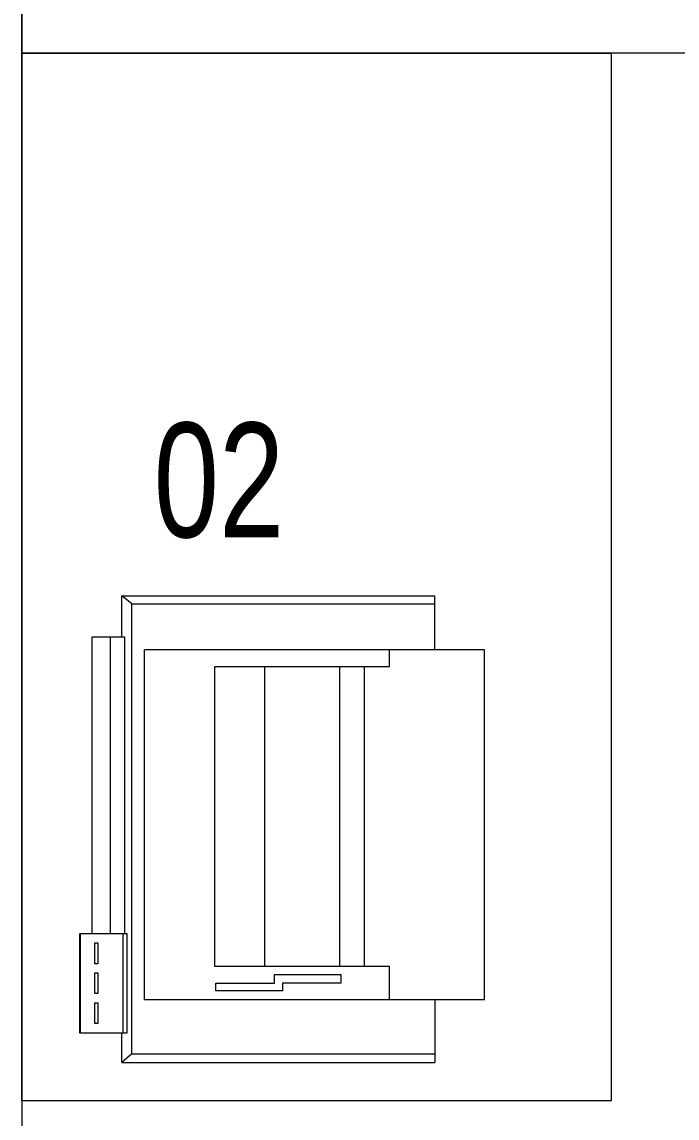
# Model space of a CAD drawing. Header units: metres. Extents: x -18745 to 220762, y -1579758 to -1356048.
# Drawn here: x 190598 to 191099, y -1469417 to -1468580 of the extents above; entities that cross this region are included whole.
import ezdxf

# ---------------------------------------------------------------- set-up
doc = ezdxf.new("R2010")
doc.units = ezdxf.units.M
doc.layers.get('0').update_dxf_attribs({"lineweight": 0})
for name, color, linetype, lineweight in [('A-100 - Copy$0$Medical Equipment and Furniture', 8, 'Continuous', 0), ('A-100 - Copy$0$NEW', 8, 'Continuous', 5), ('A-100 - Copy$0$Walls', 8, 'Continuous', 0)]:
    doc.layers.add(name, color=color, linetype=linetype, lineweight=lineweight)
doc.styles.add('A-100 - Copy$0$X3G_ENTITY_257CFD', font='swisscl.ttf', dxfattribs={"height": 200})

# ---------------------------------------------------------------- blocks, each defined once
blk = doc.blocks.new('A-100 - Copy$0$GF21042-P')
for p, q in [((0.7, 0), (0.7, 0.6)), ((-0.7, 0), (0.7, 0))]:
    blk.add_line(p, q)
blk = doc.blocks.new('*X69')
for p, q in [((5, 3), (5, 3)), ((5, 3), (5, 3)), ((5, 3), (5, 3)), ((5, 3), (5, 3)), ((5, 3), (5, 3)), ((5, 3), (5, 3)), ((5, 3), (5, 3)), ((5, 3), (5, 3)), ((5, 3), (5, 3)), ((5, 3), (5, 3)), ((5, 3), (5, 3)), ((5, 3), (5, 3)), ((5, 3), (5, 3)), ((5, 3), (5, 3)), ((5, 3), (5, 3)), ((5, 3), (5, 3)), ((5, 3), (5, 3)), ((5, 3), (5, 3)), ((5, 3), (5, 3)), ((5, 3), (5, 3)), ((5, 3), (5, 3)), ((5, 3), (5, 3)), ((5, 3), (5, 3)), ((5, 3), (5, 3)), ((5, 3), (5, 3)), ((5, 3), (5, 3)), ((5, 3), (5, 3)), ((5, 3), (5, 3)), ((5, 3), (5, 3)), ((5, 3), (5, 3)), ((5, 3), (5, 3)), ((5, 3), (5, 3)), ((5, 3), (5, 3)), ((5, 3), (5, 3)), ((5, 3), (5, 3)), ((5, 3), (5, 3)), ((5, 3), (5, 3)), ((5, 3), (5, 3)), ((5, 3), (5, 3)), ((5, 3), (5, 3)), ((5, 3), (5, 3)), ((5, 3), (5, 3)), ((5, 3), (5, 3)), ((5, 3), (5, 3)), ((5, 3), (5, 3)), ((5, 3), (5, 3)), ((5, 3), (5, 3)), ((5, 3), (5, 3)), ((5, 3), (5, 3)), ((5, 3), (5, 3)), ((5, 3), (5, 3)), ((5, 3), (5, 3)), ((5, 3), (5, 3)), ((5, 3), (5, 3)), ((5, 3), (5, 3)), ((5, 3), (5, 3)), ((5, 3), (5, 3)), ((5, 3), (5, 3)), ((5, 3), (5, 3)), ((5, 3), (5, 3)), ((5, 3), (5, 3)), ((5, 3), (5, 3)), ((5, 3), (5, 3)), ((5, 3), (5, 3)), ((5, 3), (5, 3)), ((5, 3), (5, 3)), ((6, 3), (5, 3)), ((5, 3), (5, 3)), ((6, 3), (5, 3)), ((5, 3), (5, 3)), ((6, 3), (5, 3)), ((5, 3), (5, 3)), ((6, 3), (5, 3)), ((5, 3), (5, 3)), ((5, 3), (5, 3)), ((5, 3), (5, 3)), ((5, 3), (5, 3)), ((5, 3), (5, 3)), ((5, 3), (5, 3)), ((5, 3), (5, 3)), ((5, 3), (5, 3)), ((5, 3), (5, 3)), ((5, 3), (5, 3)), ((5, 3), (5, 3)), ((5, 3), (5, 3)), ((5, 3), (5, 3)), ((5, 3), (5, 3)), ((5, 3), (5, 3)), ((5, 3), (5, 3)), ((5, 3), (5, 3)), ((5, 3), (5, 3)), ((5, 3), (5, 3)), ((5, 3), (5, 3)), ((5, 3), (5, 3)), ((5, 3), (5, 3)), ((5, 3), (5, 3)), ((6, 3), (6, 3)), ((6, 3), (6, 3)), ((6, 3), (6, 3)), ((6, 3), (6, 3)), ((6, 3), (6, 3)), ((6, 3), (6, 3)), ((6, 3), (6, 3)), ((6, 3), (6, 3)), ((6, 3), (6, 3)), ((6, 3), (6, 3)), ((6, 3), (6, 3)), ((6, 3), (6, 3)), ((6, 3), (6, 3)), ((6, 3), (6, 3)), ((6, 3), (6, 3)), ((6, 3), (6, 3)), ((6, 3), (6, 3)), ((6, 3), (6, 3)), ((6, 3), (6, 3)), ((6, 3), (6, 3)), ((6, 3), (6, 3)), ((6, 3), (6, 3)), ((6, 3), (6, 3)), ((6, 3), (6, 3)), ((6, 3), (6, 3)), ((6, 3), (6, 3)), ((6, 3), (6, 3)), ((6, 3), (6, 3)), ((6, 3), (6, 3)), ((6, 3), (6, 3)), ((6, 3), (6, 3)), ((6, 3), (6, 3)), ((6, 3), (6, 3)), ((6, 3), (6, 3)), ((6, 3), (6, 3)), ((6, 3), (6, 3)), ((6, 3), (6, 3)), ((6, 3), (6, 3)), ((6, 3), (6, 3)), ((6, 3), (6, 3)), ((6, 3), (6, 3)), ((6, 3), (6, 3)), ((6, 3), (6, 3)), ((6, 3), (6, 3)), ((6, 3), (6, 3)), ((6, 3), (6, 3)), ((6, 3), (6, 3)), ((6, 3), (6, 3)), ((6, 3), (6, 3)), ((6, 3), (6, 3)), ((6, 3), (6, 3)), ((6, 3), (6, 3)), ((6, 3), (6, 3)), ((6, 3), (6, 3)), ((6, 3), (6, 3)), ((6, 3), (6, 3)), ((6, 3), (6, 3)), ((6, 3), (6, 3)), ((6, 3), (6, 3)), ((6, 3), (6, 3)), ((6, 3), (6, 3)), ((6, 3), (6, 3)), ((6, 3), (6, 3)), ((6, 3), (6, 3)), ((6, 3), (6, 3)), ((6, 3), (6, 3)), ((6, 3), (6, 3)), ((6, 3), (6, 3)), ((6, 3), (6, 3)), ((6, 3), (6, 3)), ((6, 3), (6, 3)), ((6, 3), (6, 3)), ((6, 3), (6, 3)), ((6, 3), (6, 3)), ((6, 3), (6, 3)), ((6, 3), (6, 3)), ((6, 3), (6, 3)), ((6, 3), (6, 3)), ((6, 3), (6, 3)), ((6, 3), (6, 3)), ((6, 3), (6, 3)), ((6, 3), (6, 3)), ((6, 3), (6, 3)), ((6, 3), (6, 3)), ((6, 3), (6, 3)), ((6, 3), (6, 3)), ((6, 3), (6, 3)), ((6, 3), (6, 3)), ((6, 3), (6, 3)), ((6, 3), (6, 3)), ((6, 3), (6, 3)), ((6, 3), (6, 3)), ((6, 3), (6, 3)), ((6, 3), (6, 3)), ((6, 3), (6, 3)), ((6, 3), (6, 3)), ((6, 3), (6, 3)), ((6, 3), (6, 3)), ((6, 3), (6, 3)), ((6, 3), (6, 3)), ((6, 3), (6, 3)), ((6, 3), (6, 3)), ((6, 3), (6, 3)), ((6, 3), (6, 3)), ((6, 3), (6, 3)), ((6, 3), (6, 3)), ((6, 3), (6, 3)), ((6, 3), (6, 3)), ((6, 3), (6, 3)), ((6, 3), (6, 3)), ((6, 3), (6, 3)), ((6, 3), (6, 3)), ((6, 3), (6, 3)), ((6, 3), (6, 3)), ((6, 3), (6, 3)), ((6, 3), (6, 3)), ((6, 3), (6, 3)), ((6, 3), (6, 3)), ((6, 3), (6, 3)), ((6, 3), (6, 3)), ((6, 3), (6, 3)), ((6, 3), (6, 3)), ((6, 3), (6, 3)), ((6, 3), (6, 3)), ((6, 3), (6, 3)), ((6, 3), (6, 3)), ((6, 3), (6, 3)), ((6, 3), (6, 3)), ((6, 3), (6, 3)), ((6, 3), (6, 3)), ((6, 3), (6, 3)), ((6, 3), (6, 3)), ((6, 3), (6, 3)), ((6, 3), (6, 3)), ((6, 3), (6, 3)), ((6, 3), (6, 3)), ((6, 3), (6, 3)), ((6, 3), (6, 3)), ((6, 3), (6, 3)), ((6, 3), (6, 3)), ((6, 3), (6, 3)), ((6, 3), (6, 3)), ((6, 3), (6, 3)), ((6, 3), (6, 3)), ((6, 3), (6, 3)), ((6, 3), (6, 3)), ((6, 3), (6, 3)), ((6, 3), (6, 3)), ((6, 3), (6, 3)), ((6, 3), (6, 3)), ((6, 3), (6, 3)), ((6, 3), (6, 3)), ((6, 3), (6, 3)), ((6, 3), (6, 3)), ((6, 3), (6, 3)), ((6, 3), (6, 3)), ((6, 3), (6, 3)), ((6, 3), (6, 3)), ((6, 3), (6, 3)), ((6, 3), (6, 3)), ((6, 3), (6, 3)), ((6, 3), (6, 3)), ((6, 3), (6, 3)), ((6, 3), (6, 3)), ((6, 3), (6, 3)), ((6, 3), (6, 3)), ((6, 3), (6, 3)), ((6, 3), (6, 3)), ((6, 3), (6, 3)), ((6, 3), (6, 3)), ((6, 3), (6, 3)), ((6, 3), (6, 3)), ((6, 3), (6, 3)), ((6, 3), (6, 3)), ((6, 3), (6, 3)), ((6, 3), (6, 3)), ((6, 3), (6, 3)), ((6, 3), (6, 3)), ((6, 3), (6, 3)), ((6, 3), (6, 3)), ((6, 3), (6, 3)), ((6, 3), (6, 3)), ((6, 3), (6, 3)), ((6, 3), (6, 3)), ((6, 3), (6, 3)), ((6, 3), (6, 3)), ((6, 3), (6, 3)), ((6, 3), (6, 3)), ((6, 3), (6, 3)), ((6, 3), (6, 3)), ((6, 3), (6, 3)), ((6, 3), (6, 3)), ((6, 3), (6, 3)), ((6, 3), (6, 3)), ((6, 3), (6, 3)), ((6, 3), (6, 3)), ((6, 3), (6, 3)), ((6, 3), (6, 3)), ((6, 3), (6, 3)), ((6, 3), (6, 3)), ((6, 3), (6, 3)), ((6, 3), (6, 3)), ((6, 3), (6, 3)), ((6, 3), (6, 3)), ((6, 3), (5, 3)), ((6, 3), (5, 3)), ((6, 3), (5, 3)), ((6, 3), (5, 3)), ((6, 3), (5, 3)), ((6, 3), (6, 3)), ((6, 3), (6, 3)), ((6, 3), (6, 3)), ((6, 3), (6, 3)), ((6, 3), (6, 3)), ((6, 3), (6, 3)), ((6, 3), (6, 3)), ((6, 3), (6, 3)), ((6, 3), (6, 3)), ((6, 3), (6, 3)), ((6, 3), (6, 3)), ((6, 3), (6, 3)), ((6, 3), (6, 3)), ((6, 3), (6, 3)), ((6, 3), (6, 3)), ((6, 3), (6, 3)), ((6, 3), (6, 3)), ((6, 3), (6, 3)), ((6, 3), (6, 3)), ((6, 3), (6, 3)), ((6, 3), (6, 3)), ((6, 3), (6, 3)), ((6, 3), (6, 3)), ((6, 3), (6, 3)), ((6, 3), (6, 3)), ((6, 3), (6, 3)), ((6, 3), (6, 3)), ((6, 3), (6, 3)), ((6, 3), (6, 3)), ((6, 3), (6, 3)), ((6, 3), (6, 3)), ((6, 3), (6, 3)), ((6, 3), (6, 3)), ((6, 3), (6, 3)), ((6, 3), (6, 3)), ((6, 3), (6, 3)), ((6, 3), (6, 3)), ((6, 3), (6, 3)), ((6, 3), (6, 3)), ((6, 3), (6, 3)), ((6, 3), (6, 3)), ((6, 3), (6, 3)), ((6, 3), (6, 3)), ((6, 3), (6, 3)), ((6, 3), (6, 3)), ((6, 3), (6, 3)), ((6, 3), (6, 3)), ((6, 3), (6, 3)), ((6, 3), (6, 3)), ((6, 3), (6, 3)), ((6, 3), (6, 3)), ((6, 3), (6, 3)), ((6, 3), (6, 3)), ((6, 3), (6, 3)), ((6, 3), (6, 3)), ((6, 3), (6, 3)), ((6, 3), (6, 3)), ((6, 3), (6, 3)), ((6, 3), (6, 3)), ((6, 3), (6, 3)), ((6, 3), (6, 3)), ((6, 3), (6, 3)), ((6, 3), (6, 3)), ((6, 3), (6, 3)), ((6, 3), (6, 3)), ((6, 3), (6, 3)), ((6, 3), (6, 3)), ((6, 3), (6, 3)), ((6, 3), (6, 3)), ((6, 3), (6, 3)), ((6, 3), (6, 3)), ((6, 3), (6, 3)), ((6, 3), (6, 3)), ((6, 3), (6, 3)), ((6, 3), (6, 3)), ((6, 3), (6, 3)), ((6, 3), (6, 3)), ((6, 3), (6, 3)), ((6, 3), (6, 3)), ((6, 3), (6, 3)), ((6, 3), (6, 3)), ((6, 3), (6, 3)), ((6, 3), (6, 3)), ((6, 3), (6, 3)), ((6, 3), (6, 3)), ((6, 3), (6, 3)), ((6, 3), (6, 3)), ((6, 3), (6, 3)), ((6, 3), (6, 3)), ((6, 3), (6, 3)), ((6, 3), (6, 3)), ((6, 3), (6, 3)), ((6, 3), (6, 3)), ((6, 3), (6, 3)), ((6, 3), (6, 3)), ((6, 3), (6, 3)), ((6, 3), (6, 3)), ((6, 3), (6, 3)), ((6, 3), (6, 3)), ((6, 3), (6, 3)), ((6, 3), (6, 3)), ((6, 3), (6, 3)), ((6, 3), (6, 3)), ((6, 3), (6, 3)), ((6, 3), (6, 3)), ((6, 3), (6, 3)), ((6, 3), (6, 3)), ((6, 3), (6, 3)), ((6, 3), (6, 3)), ((6, 3), (6, 3)), ((6, 3), (6, 3)), ((6, 3), (6, 3)), ((6, 3), (6, 3)), ((6, 3), (6, 3)), ((6, 3), (6, 3)), ((6, 3), (6, 3)), ((6, 3), (6, 3)), ((6, 3), (6, 3)), ((6, 3), (6, 3)), ((6, 3), (6, 3)), ((6, 3), (6, 3)), ((6, 3), (6, 3)), ((6, 3), (6, 3)), ((6, 3), (6, 3)), ((6, 3), (6, 3)), ((6, 3), (6, 3)), ((6, 3), (6, 3)), ((6, 3), (6, 3)), ((6, 3), (6, 3)), ((6, 3), (6, 3)), ((6, 3), (6, 3)), ((6, 3), (6, 3)), ((6, 3), (6, 3)), ((6, 3), (6, 3)), ((6, 3), (6, 3)), ((6, 3), (6, 3)), ((6, 3), (6, 3)), ((6, 3), (6, 3)), ((6, 3), (6, 3)), ((6, 3), (6, 3)), ((6, 3), (6, 3)), ((6, 3), (6, 3)), ((6, 3), (6, 3)), ((6, 3), (6, 3)), ((6, 3), (6, 3)), ((6, 3), (6, 3)), ((6, 3), (6, 3)), ((6, 3), (6, 3)), ((6, 3), (6, 3)), ((6, 3), (6, 3)), ((6, 3), (6, 3)), ((6, 3), (6, 3)), ((6, 3), (6, 3)), ((6, 3), (6, 3)), ((6, 3), (6, 3)), ((6, 3), (6, 3)), ((6, 3), (6, 3)), ((6, 3), (6, 3)), ((6, 3), (6, 3)), ((6, 3), (6, 3)), ((6, 3), (6, 3)), ((6, 3), (6, 3)), ((6, 3), (6, 3)), ((6, 3), (6, 3)), ((6, 3), (6, 3)), ((6, 3), (6, 3)), ((6, 3), (6, 3)), ((6, 3), (6, 3)), ((6, 3), (6, 3)), ((6, 3), (6, 3)), ((6, 3), (6, 3)), ((6, 3), (6, 3)), ((6, 3), (6, 3)), ((6, 3), (6, 3)), ((6, 3), (6, 3)), ((6, 3), (6, 3)), ((6, 3), (6, 3)), ((6, 3), (6, 3)), ((6, 3), (6, 3)), ((6, 3), (6, 3)), ((6, 3), (6, 3)), ((6, 3), (6, 3)), ((6, 3), (6, 3)), ((6, 3), (6, 3)), ((6, 3), (6, 3)), ((6, 3), (6, 3)), ((6, 3), (6, 3)), ((6, 3), (6, 3)), ((6, 3), (6, 3)), ((6, 3), (6, 3)), ((6, 3), (6, 3)), ((6, 3), (6, 3)), ((6, 3), (6, 3)), ((6, 3), (6, 3)), ((6, 3), (6, 3)), ((6, 3), (6, 3)), ((6, 3), (6, 3)), ((6, 3), (6, 3)), ((6, 3), (6, 3)), ((6, 3), (6, 3)), ((6, 3), (6, 3)), ((6, 3), (6, 3)), ((6, 3), (6, 3)), ((6, 3), (6, 3)), ((6, 3), (6, 3)), ((6, 3), (6, 3)), ((6, 3), (6, 3)), ((6, 3), (6, 3)), ((6, 3), (6, 3)), ((6, 3), (6, 3)), ((6, 3), (6, 3)), ((6, 3), (6, 3)), ((6, 3), (6, 3)), ((6, 3), (6, 3)), ((6, 3), (6, 3)), ((6, 3), (6, 3)), ((6, 3), (6, 3)), ((6, 3), (6, 3)), ((6, 3), (6, 3)), ((6, 3), (6, 3)), ((6, 3), (6, 3)), ((6, 3), (6, 3)), ((6, 3), (6, 3)), ((6, 3), (6, 3)), ((6, 3), (6, 3)), ((6, 3), (6, 3)), ((6, 3), (6, 3)), ((6, 3), (6, 3)), ((6, 3), (6, 3)), ((6, 3), (6, 3)), ((6, 3), (6, 3)), ((6, 3), (6, 3)), ((6, 3), (6, 3)), ((6, 3), (6, 3)), ((6, 3), (6, 3)), ((6, 3), (6, 3)), ((6, 3), (6, 3)), ((6, 3), (6, 3)), ((6, 3), (6, 3)), ((6, 3), (6, 3)), ((6, 3), (6, 3)), ((6, 3), (6, 3)), ((6, 3), (6, 3)), ((6, 3), (6, 3)), ((6, 3), (6, 3)), ((6, 3), (6, 3)), ((6, 3), (6, 3)), ((6, 3), (6, 3)), ((6, 3), (6, 3)), ((6, 3), (6, 3)), ((6, 3), (6, 3)), ((6, 3), (6, 3)), ((6, 3), (6, 3)), ((6, 3), (6, 3)), ((6, 3), (6, 3)), ((6, 3), (6, 3)), ((6, 3), (6, 3)), ((6, 3), (6, 3)), ((6, 3), (6, 3)), ((6, 3), (6, 3)), ((6, 3), (6, 3)), ((6, 3), (6, 3)), ((6, 3), (6, 3)), ((6, 3), (6, 3)), ((6, 3), (6, 3)), ((6, 3), (6, 3)), ((6, 3), (6, 3)), ((6, 3), (6, 3)), ((6, 3), (6, 3)), ((6, 3), (6, 3)), ((6, 3), (6, 3)), ((6, 3), (6, 3)), ((6, 3), (6, 3)), ((6, 3), (6, 3)), ((6, 3), (6, 3)), ((6, 3), (6, 3)), ((6, 3), (6, 3)), ((6, 3), (6, 3)), ((6, 3), (6, 3)), ((6, 3), (6, 3)), ((6, 3), (6, 3)), ((6, 3), (6, 3)), ((6, 3), (6, 3)), ((6, 3), (6, 3)), ((6, 3), (6, 3)), ((6, 3), (6, 3)), ((6, 3), (6, 3)), ((6, 3), (6, 3)), ((6, 3), (6, 3)), ((6, 3), (6, 3)), ((6, 3), (6, 3)), ((6, 3), (6, 3)), ((6, 3), (6, 3)), ((6, 3), (6, 3)), ((6, 3), (6, 3)), ((6, 3), (6, 3)), ((6, 3), (6, 3)), ((6, 3), (6, 3)), ((6, 3), (6, 3)), ((6, 3), (6, 3)), ((6, 3), (6, 3)), ((6, 3), (6, 3)), ((6, 3), (6, 3)), ((6, 3), (6, 3)), ((6, 3), (6, 3)), ((6, 3), (6, 3)), ((6, 3), (6, 3)), ((6, 3), (6, 3)), ((6, 3), (6, 3)), ((6, 3), (6, 3)), ((6, 3), (6, 3)), ((6, 3), (6, 3)), ((6, 3), (6, 3)), ((6, 3), (6, 3)), ((6, 3), (6, 3)), ((6, 3), (6, 3)), ((6, 3), (6, 3))]:
    blk.add_line(p, q)
blk = doc.blocks.new('*X70')
for p, q in [((13, 1), (13, 1)), ((13, 1), (13, 1)), ((13, 1), (13, 1)), ((13, 1), (13, 1)), ((13, 1), (13, 1)), ((13, 1), (13, 1)), ((13, 1), (13, 1)), ((13, 1), (13, 1)), ((13, 1), (13, 1)), ((13, 1), (13, 1)), ((13, 1), (13, 1)), ((13, 1), (13, 1)), ((13, 1), (13, 1)), ((13, 1), (13, 1)), ((13, 1), (13, 1)), ((13, 1), (14, 1)), ((13, 1), (14, 1)), ((13, 1), (14, 1)), ((13, 1), (13, 1)), ((13, 1), (13, 1)), ((13, 1), (13, 1)), ((13, 1), (13, 1)), ((13, 1), (13, 1)), ((13, 1), (13, 1)), ((13, 1), (13, 1)), ((13, 1), (13, 1)), ((13, 1), (13, 1)), ((13, 1), (13, 1)), ((13, 1), (13, 1)), ((13, 1), (13, 1)), ((13, 1), (13, 1)), ((13, 1), (13, 1)), ((13, 1), (13, 1)), ((13, 1), (13, 1)), ((13, 1), (13, 1)), ((13, 1), (13, 1)), ((13, 1), (13, 1)), ((13, 1), (13, 1)), ((13, 1), (13, 1)), ((13, 1), (13, 1)), ((13, 1), (13, 1)), ((13, 1), (13, 1)), ((13, 1), (13, 1)), ((13, 1), (13, 1)), ((13, 1), (13, 1)), ((13, 1), (13, 1)), ((13, 1), (13, 1)), ((13, 1), (13, 1)), ((13, 1), (13, 1)), ((13, 1), (13, 1)), ((13, 1), (13, 1)), ((13, 1), (13, 1)), ((13, 1), (13, 1)), ((13, 1), (13, 1)), ((13, 1), (13, 1)), ((13, 1), (13, 1)), ((13, 1), (13, 1)), ((13, 1), (13, 1)), ((13, 1), (13, 1)), ((13, 1), (13, 1)), ((13, 1), (13, 1)), ((13, 1), (13, 1)), ((13, 1), (13, 1)), ((13, 1), (13, 1)), ((13, 1), (13, 1)), ((13, 1), (13, 1)), ((13, 1), (13, 1)), ((13, 1), (13, 1)), ((13, 1), (13, 1)), ((13, 1), (13, 1)), ((13, 1), (13, 1)), ((13, 1), (13, 1)), ((13, 1), (13, 1)), ((13, 1), (13, 1)), ((13, 1), (13, 1)), ((13, 1), (13, 1)), ((13, 1), (13, 1)), ((13, 1), (13, 1)), ((13, 1), (13, 1)), ((13, 1), (13, 1)), ((13, 1), (13, 1)), ((13, 1), (13, 1)), ((13, 1), (13, 1)), ((13, 1), (13, 1)), ((13, 1), (13, 1)), ((13, 1), (13, 1)), ((13, 1), (13, 1)), ((13, 1), (13, 1)), ((13, 1), (13, 1)), ((13, 1), (13, 1)), ((13, 1), (13, 1)), ((13, 1), (13, 1)), ((13, 1), (13, 1)), ((13, 1), (13, 1)), ((13, 1), (13, 1)), ((13, 1), (13, 1)), ((13, 1), (13, 1)), ((13, 1), (13, 1)), ((13, 1), (13, 1)), ((13, 1), (13, 1)), ((13, 1), (13, 1)), ((13, 1), (13, 1)), ((13, 1), (13, 1)), ((13, 1), (13, 1)), ((13, 1), (13, 1)), ((13, 1), (13, 1)), ((13, 1), (13, 1)), ((13, 1), (13, 1)), ((13, 1), (13, 1)), ((13, 1), (13, 1)), ((13, 1), (13, 1)), ((13, 1), (13, 1)), ((13, 1), (13, 1)), ((13, 1), (13, 1)), ((13, 1), (13, 1)), ((13, 1), (13, 1)), ((13, 1), (13, 1)), ((13, 1), (13, 1)), ((13, 1), (13, 1)), ((13, 1), (13, 1)), ((13, 1), (13, 1)), ((13, 1), (13, 1)), ((13, 1), (13, 1)), ((13, 1), (14, 1)), ((13, 0), (13, 0)), ((13, 0), (13, 0)), ((13, 0), (13, 0)), ((13, 0), (13, 0)), ((13, 0), (13, 0)), ((13, 0), (13, 0)), ((13, 0), (13, 0)), ((13, 0), (13, 0)), ((13, 0), (13, 0)), ((13, 0), (13, 0)), ((13, 0), (13, 0)), ((13, 0), (13, 0)), ((13, 0), (13, 0)), ((13, 0), (13, 0)), ((13, 0), (13, 0)), ((13, 0), (13, 0)), ((13, 0), (13, 0)), ((13, 0), (13, 0)), ((13, 0), (13, 0)), ((13, 0), (13, 0)), ((13, 0), (13, 0)), ((13, 0), (13, 0)), ((13, 0), (13, 0)), ((13, 0), (13, 0)), ((13, 0), (13, 0)), ((13, 0), (13, 0)), ((13, 0), (13, 0)), ((13, 0), (13, 0)), ((13, 0), (13, 0)), ((13, 0), (13, 0)), ((13, 0), (13, 0)), ((13, 0), (13, 0)), ((13, 0), (13, 0)), ((13, 0), (13, 0)), ((13, 0), (13, 0)), ((13, 0), (13, 0)), ((13, 0), (13, 0)), ((13, 0), (13, 0)), ((13, 0), (13, 0)), ((13, 0), (13, 0)), ((13, 0), (13, 0)), ((13, 0), (13, 0)), ((13, 0), (13, 0)), ((13, 0), (13, 0)), ((13, 0), (13, 0)), ((13, 0), (13, 0)), ((13, 0), (13, 0)), ((13, 0), (13, 0)), ((13, 0), (14, 0)), ((13, 0), (14, 0)), ((13, 0), (13, 0)), ((13, 0), (14, 0)), ((14, 1), (14, 1)), ((14, 1), (14, 1)), ((14, 1), (14, 1)), ((14, 1), (14, 1)), ((14, 1), (14, 1)), ((14, 1), (14, 1)), ((14, 1), (14, 1)), ((14, 1), (14, 1)), ((14, 1), (14, 1)), ((14, 1), (14, 1)), ((14, 1), (14, 1)), ((14, 1), (14, 1)), ((14, 1), (14, 1)), ((14, 1), (14, 1)), ((14, 1), (14, 1)), ((14, 1), (14, 1)), ((14, 1), (14, 1)), ((14, 1), (14, 1)), ((14, 1), (14, 1)), ((14, 1), (14, 1)), ((14, 1), (14, 1)), ((14, 1), (14, 1)), ((14, 1), (14, 1)), ((14, 1), (14, 1)), ((14, 1), (14, 1)), ((14, 1), (14, 1)), ((14, 1), (14, 1)), ((14, 1), (14, 1)), ((14, 1), (14, 1)), ((14, 1), (14, 1)), ((14, 1), (14, 1)), ((14, 1), (14, 1)), ((14, 1), (14, 1)), ((14, 1), (14, 1)), ((14, 1), (14, 1)), ((14, 1), (14, 1)), ((14, 1), (14, 1)), ((14, 1), (14, 1)), ((14, 1), (14, 1)), ((14, 1), (14, 1)), ((14, 1), (14, 1)), ((14, 1), (14, 1)), ((14, 1), (14, 1)), ((14, 1), (14, 1)), ((14, 1), (14, 1)), ((14, 1), (14, 1)), ((14, 1), (14, 1)), ((14, 1), (14, 1)), ((14, 1), (14, 1)), ((14, 1), (14, 1)), ((14, 1), (14, 1)), ((14, 1), (14, 1)), ((14, 1), (14, 1)), ((14, 1), (14, 1)), ((14, 1), (14, 1)), ((14, 1), (14, 1)), ((14, 1), (14, 1)), ((14, 1), (14, 1)), ((14, 1), (14, 1)), ((14, 1), (14, 1)), ((14, 1), (14, 1)), ((14, 1), (14, 1)), ((14, 1), (14, 1)), ((14, 1), (14, 1)), ((14, 1), (14, 1)), ((14, 1), (14, 1)), ((14, 1), (14, 1)), ((14, 1), (14, 1)), ((14, 1), (14, 1)), ((14, 1), (14, 1)), ((14, 1), (14, 1)), ((14, 1), (14, 1)), ((14, 1), (14, 1)), ((14, 1), (14, 1)), ((14, 1), (14, 1)), ((14, 1), (14, 1)), ((14, 1), (14, 1)), ((14, 1), (14, 1)), ((14, 1), (14, 1)), ((14, 1), (14, 1)), ((14, 1), (14, 1)), ((14, 1), (14, 1)), ((14, 1), (14, 1)), ((14, 1), (14, 1)), ((14, 1), (14, 1)), ((14, 1), (14, 1)), ((14, 1), (14, 1)), ((14, 1), (14, 1)), ((14, 1), (14, 1)), ((14, 1), (14, 1)), ((14, 1), (14, 1)), ((14, 1), (14, 1)), ((14, 1), (14, 1)), ((14, 1), (14, 1)), ((14, 0), (14, 0)), ((14, 0), (14, 0)), ((14, 0), (14, 0)), ((14, 0), (14, 0)), ((14, 0), (14, 0)), ((14, 0), (14, 0)), ((14, 0), (14, 0)), ((14, 0), (14, 0)), ((14, 0), (14, 0)), ((14, 0), (14, 0)), ((14, 0), (14, 0)), ((14, 0), (14, 0)), ((14, 0), (14, 0)), ((14, 0), (14, 0)), ((14, 0), (14, 0)), ((14, 0), (14, 0)), ((14, 0), (14, 0)), ((14, 0), (14, 0)), ((14, 0), (14, 0)), ((14, 0), (14, 0)), ((14, 0), (14, 0)), ((14, 0), (14, 0)), ((14, 0), (14, 0)), ((14, 0), (14, 0)), ((14, 0), (14, 0)), ((14, 0), (14, 0)), ((14, 0), (14, 0)), ((14, 0), (14, 0)), ((14, 0), (14, 0)), ((14, 0), (14, 0)), ((14, 0), (14, 0)), ((14, 0), (14, 0)), ((14, 0), (14, 0)), ((14, 0), (14, 0)), ((14, 0), (14, 0)), ((14, 0), (14, 0)), ((14, 0), (14, 0)), ((14, 0), (14, 0)), ((14, 0), (14, 0)), ((14, 0), (14, 0)), ((14, 0), (14, 0)), ((14, 0), (14, 0)), ((14, 0), (14, 0)), ((14, 0), (14, 0)), ((14, 0), (14, 0)), ((14, 0), (14, 0)), ((14, 0), (14, 0)), ((14, 0), (14, 0)), ((13, 0), (13, 0)), ((13, 0), (14, 0)), ((13, 0), (13, 0)), ((13, 0), (14, 0)), ((13, 0), (13, 0)), ((13, 0), (14, 0)), ((13, 0), (13, 0)), ((13, 0), (13, 0)), ((13, 0), (13, 0)), ((13, 0), (13, 0)), ((13, 0), (14, 0)), ((13, 0), (13, 0)), ((13, 0), (14, 0)), ((13, 0), (13, 0)), ((13, 0), (14, 0)), ((13, 0), (13, 0)), ((13, 0), (14, 0)), ((13, 0), (13, 0)), ((13, 0), (14, 0)), ((13, 0), (13, 0)), ((13, 0), (14, 0)), ((13, 0), (13, 0)), ((13, 0), (14, 0)), ((13, 0), (13, 0)), ((13, 0), (13, 0)), ((13, 0), (13, 0)), ((13, 0), (14, 0)), ((13, 0), (13, 0)), ((13, 0), (14, 0)), ((13, 0), (13, 0)), ((13, 0), (14, 0)), ((13, 0), (13, 0)), ((13, 0), (14, 0)), ((13, 0), (13, 0)), ((13, 0), (13, 0)), ((13, 0), (13, 0)), ((13, 0), (13, 0)), ((13, 0), (13, 0)), ((13, 0), (13, 0)), ((13, 0), (13, 0)), ((13, 0), (13, 0)), ((13, 0), (13, 0)), ((13, 0), (13, 0)), ((13, 0), (13, 0)), ((13, 0), (13, 0)), ((13, 0), (13, 0)), ((13, 0), (13, 0)), ((13, 0), (13, 0)), ((13, 0), (13, 0)), ((13, 0), (13, 0)), ((13, 0), (13, 0)), ((13, 0), (13, 0)), ((13, 0), (13, 0)), ((13, 0), (13, 0)), ((13, 0), (13, 0)), ((13, 0), (13, 0)), ((13, 0), (13, 0)), ((13, 0), (13, 0)), ((13, 0), (13, 0)), ((13, 0), (13, 0)), ((13, 0), (13, 0)), ((13, 0), (13, 0)), ((13, 0), (13, 0)), ((13, 0), (13, 0)), ((13, -1), (13, -1)), ((13, -1), (13, -1)), ((13, -1), (13, -1)), ((13, -1), (13, -1)), ((13, -1), (13, -1)), ((13, -1), (14, -1)), ((13, -1), (13, -1)), ((14, 0), (14, 0)), ((14, 0), (14, 0)), ((14, 0), (14, 0)), ((14, 0), (14, 0)), ((14, 0), (14, 0)), ((14, 0), (14, 0)), ((14, 0), (14, 0)), ((14, 0), (14, 0)), ((14, 0), (14, 0)), ((14, 0), (14, 0)), ((14, 0), (14, 0)), ((14, 0), (14, 0)), ((14, 0), (14, 0)), ((14, 0), (14, 0)), ((14, 0), (14, 0)), ((13, 0), (14, 0)), ((14, 0), (14, 0)), ((14, 0), (14, 0)), ((14, 0), (14, 0)), ((14, 0), (14, 0)), ((14, 0), (14, 0)), ((14, 0), (14, 0)), ((14, 0), (14, 0)), ((14, 0), (14, 0)), ((14, 0), (14, 0)), ((14, 0), (14, 0)), ((14, 0), (14, 0)), ((14, 0), (14, 0)), ((14, 0), (14, 0)), ((14, 0), (14, 0)), ((14, 0), (14, 0)), ((14, 0), (14, 0)), ((14, 0), (14, 0)), ((14, 0), (14, 0)), ((14, 0), (14, 0)), ((14, 0), (14, 0)), ((14, 0), (14, 0)), ((14, 0), (14, 0)), ((14, 0), (14, 0)), ((14, 0), (14, 0)), ((14, 0), (14, 0)), ((14, 0), (14, 0)), ((14, 0), (14, 0)), ((14, 0), (14, 0)), ((14, 0), (14, 0)), ((14, 0), (14, 0)), ((14, 0), (14, 0)), ((14, 0), (14, 0)), ((14, 0), (14, 0)), ((14, 0), (14, 0)), ((14, -1), (14, -1)), ((14, -1), (14, -1)), ((14, -1), (14, -1)), ((14, -1), (14, -1)), ((14, -1), (14, -1))]:
    blk.add_line(p, q)
blk = doc.blocks.new('A-100 - Copy$0$GF21046-P')
for p, q in [((0.4, 0.45), (-0.4, 0.45)), ((-0.4, 0.45), (-0.4, 0)), ((0.4, 0), (0.4, 0.45)), ((-0.4, 0), (0.4, 0))]:
    blk.add_line(p, q)
for points in [[(0.4, 0.45), (0.4, 0.45), (0.4, 0.45), (0.4, 0.45), (0.4, 0.45), (0.4, 0.45), (0.4, 0.45), (0.4, 0.45), (0.4, 0.45), (0.4, 0.45), (0.4, 0.45), (0.4, 0.45), (0.4, 0.45), (0.4, 0.45), (0.4, 0.45), (0.4, 0.45), (0.4, 0.45), (0.4, 0.45), (0.4, 0.45), (0.4, 0.45), (0.4, 0.45), (0.4, 0.45), (0.4, 0.45), (0.4, 0.45), (0.4, 0.45), (0.4, 0.45), (0.4, 0.45), (0.4, 0.45), (0.4, 0.45), (0.4, 0.45), (0.4, 0.45), (0.4, 0.45), (0.4, 0.45), (0.4, 0.45), (0.4, 0.45), (0.4, 0.45), (0.4, 0.45), (0.4, 0.45), (0.4, 0.45), (0.4, 0.45), (0.4, 0.45), (0.4, 0.45), (0.4, 0.45), (0.4, 0.45), (0.4, 0.45), (0.4, 0.45), (0.4, 0.45), (0.4, 0.45), (0.4, 0.45), (0.4, 0.45), (0.4, 0.45), (0.4, 0.45), (0.4, 0.45), (0.4, 0.45), (0.4, 0.45), (0.4, 0.45), (0.4, 0.45), (0.4, 0.45), (0.4, 0.45), (0.4, 0.45), (0.4, 0.45), (0.4, 0.45), (0.4, 0.45), (0.4, 0.45), (0.4, 0.45), (0.4, 0.45), (0.4, 0.45), (0.4, 0.45), (0.4, 0.45), (0.4, 0.45), (0.4, 0.45), (0.4, 0.45), (0.4, 0.45), (0.4, 0.45), (0.4, 0.45), (0.4, 0.45), (0.4, 0.45), (0.4, 0.45), (0.4, 0.45), (0.4, 0.45), (0.4, 0.45), (0.4, 0.45), (0.4, 0.45), (0.4, 0.45), (0.4, 0.45), (0.4, 0.45), (0.4, 0.45), (0.4, 0.45), (0.4, 0.45), (0.4, 0.45), (0.4, 0.45), (0.4, 0.45), (0.4, 0.45), (0.4, 0.45), (0.4, 0.45), (0.4, 0.45), (0.4, 0.45), (0.4, 0.45), (0.4, 0.45), (0.4, 0.45), (0.4, 0.45), (0.4, 0.45), (0.4, 0.45), (0.4, 0.45), (0.4, 0.45), (0.4, 0.45), (0.4, 0.45), (0.4, 0.45), (0.4, 0.45), (0.4, 0.45), (0.4, 0.45), (0.4, 0.45), (0.4, 0.45), (0.4, 0.45), (0.4, 0.45), (0.4, 0.45), (0.4, 0.45), (0.4, 0.45), (0.4, 0.45), (0.4, 0.45), (0.4, 0.45), (0.4, 0.45), (0.4, 0.45), (0.4, 0.45), (0.4, 0.45), (0.4, 0.45), (0.4, 0.45), (0.4, 0.45), (0.4, 0.45), (0.4, 0.45), (0.4, 0.45), (0.4, 0.45), (0.4, 0.45), (0.4, 0.45), (0.4, 0.45), (0.4, 0.45), (0.4, 0.45), (0.4, 0.45), (0.4, 0.45), (0.4, 0.45), (0.4, 0.45), (0.4, 0.45), (0.4, 0.45), (0.4, 0.45), (0.4, 0.45), (0.4, 0.45), (0.4, 0.45), (0.4, 0.45), (0.4, 0.45), (0.4, 0.45), (0.4, 0.45), (0.4, 0.45), (0.4, 0.45), (0.4, 0.45), (0.4, 0.45), (0.4, 0.45), (0.4, 0.45), (0.4, 0.45), (0.4, 0.45), (0.4, 0.45), (0.4, 0.45), (0.4, 0.45), (0.4, 0.45), (0.4, 0.45), (0.4, 0.45), (0.4, 0.45), (0.4, 0.45), (0.4, 0.45), (0.4, 0.45), (0.4, 0.45), (0.4, 0.45), (0.4, 0.45), (0.4, 0.45), (0.4, 0.45), (0.4, 0.45), (0.4, 0.45), (0.4, 0.45), (0.4, 0.45), (0.4, 0.45), (0.4, 0.45), (0.4, 0.45), (0.4, 0.45), (0.4, 0.45), (0.4, 0.45), (0.4, 0.45), (0.4, 0.45), (0.4, 0.45), (0.4, 0.45), (0.4, 0.45), (0.4, 0.45), (0.4, 0.45), (0.4, 0.45), (0.4, 0.45), (0.4, 0.45), (0.4, 0.45), (0.4, 0.45), (0.4, 0.45), (0.4, 0.45), (0.4, 0.45), (0.4, 0.45), (0.4, 0.45), (0.4, 0.45), (0.4, 0.45), (0.4, 0.45), (0.4, 0.45), (0.4, 0.45), (0.4, 0.45), (0.4, 0.45), (0.4, 0.45), (0.4, 0.45), (0.4, 0.45), (0.4, 0.45), (0.4, 0.45), (0.4, 0.45), (0.4, 0.45), (0.4, 0.45), (0.4, 0.45), (0.4, 0.45), (0.4, 0.45)], [(0.4, 0.45), (0.4, 0.45), (0.4, 0.45), (0.4, 0.45), (0.4, 0.45), (0.4, 0.45), (0.4, 0.45), (0.4, 0.45), (0.4, 0.45), (0.4, 0.45), (0.4, 0.45), (0.4, 0.45), (0.4, 0.45), (0.4, 0.45), (0.4, 0.45), (0.4, 0.45), (0.4, 0.45), (0.4, 0.45), (0.4, 0.45), (0.4, 0.45), (0.4, 0.45), (0.4, 0.45), (0.4, 0.45), (0.4, 0.45), (0.4, 0.45), (0.4, 0.45), (0.4, 0.45), (0.4, 0.45), (0.4, 0.45), (0.4, 0.45), (0.4, 0.45), (0.4, 0.45), (0.4, 0.45), (0.4, 0.45), (0.4, 0.45), (0.4, 0.45), (0.4, 0.45), (0.4, 0.45), (0.4, 0.45), (0.4, 0.45), (0.4, 0.45), (0.4, 0.45), (0.4, 0.45), (0.4, 0.45), (0.4, 0.45), (0.4, 0.45), (0.4, 0.45), (0.4, 0.45), (0.4, 0.45), (0.4, 0.45), (0.4, 0.45), (0.4, 0.45), (0.4, 0.45), (0.4, 0.45), (0.4, 0.45), (0.4, 0.45), (0.4, 0.45), (0.4, 0.45), (0.4, 0.45), (0.4, 0.45), (0.4, 0.45), (0.4, 0.45), (0.4, 0.45), (0.4, 0.45), (0.4, 0.45), (0.4, 0.45), (0.4, 0.45), (0.4, 0.45), (0.4, 0.45), (0.4, 0.45), (0.4, 0.45), (0.4, 0.45), (0.4, 0.45), (0.4, 0.45), (0.4, 0.45), (0.4, 0.45), (0.4, 0.45), (0.4, 0.45), (0.4, 0.45), (0.4, 0.45), (0.4, 0.45), (0.4, 0.45), (0.4, 0.45), (0.4, 0.45), (0.4, 0.45), (0.4, 0.45), (0.4, 0.45), (0.4, 0.45), (0.4, 0.45), (0.4, 0.45), (0.4, 0.45), (0.4, 0.45), (0.4, 0.45), (0.4, 0.45), (0.4, 0.45), (0.4, 0.45), (0.4, 0.45), (0.4, 0.45), (0.4, 0.45), (0.4, 0.45), (0.4, 0.45), (0.4, 0.45), (0.4, 0.45), (0.4, 0.45), (0.4, 0.45), (0.4, 0.45), (0.4, 0.45), (0.4, 0.45), (0.4, 0.45), (0.4, 0.45), (0.4, 0.45), (0.4, 0.45), (0.4, 0.45), (0.4, 0.45), (0.4, 0.45), (0.4, 0.45), (0.4, 0.45), (0.4, 0.45), (0.4, 0.45), (0.4, 0.45), (0.4, 0.45), (0.4, 0.45), (0.4, 0.45), (0.4, 0.45), (0.4, 0.45), (0.4, 0.45), (0.4, 0.45), (0.4, 0.45), (0.4, 0.45), (0.4, 0.45), (0.4, 0.45), (0.4, 0.45), (0.4, 0.45), (0.4, 0.45), (0.4, 0.45), (0.4, 0.45), (0.4, 0.45), (0.4, 0.45), (0.4, 0.45), (0.4, 0.45), (0.4, 0.45), (0.4, 0.45), (0.4, 0.45), (0.4, 0.45), (0.4, 0.45), (0.4, 0.45), (0.4, 0.45), (0.4, 0.45), (0.4, 0.45), (0.4, 0.45), (0.4, 0.45), (0.4, 0.45), (0.4, 0.45), (0.4, 0.45), (0.4, 0.45), (0.4, 0.45), (0.4, 0.45), (0.4, 0.45), (0.4, 0.45), (0.4, 0.45), (0.4, 0.45), (0.4, 0.45), (0.4, 0.45), (0.4, 0.45), (0.4, 0.45), (0.4, 0.45), (0.4, 0.45), (0.4, 0.45), (0.4, 0.45), (0.4, 0.45), (0.4, 0.45), (0.4, 0.45), (0.4, 0.45), (0.4, 0.45), (0.4, 0.45), (0.4, 0.45), (0.4, 0.45), (0.4, 0.45), (0.4, 0.45), (0.4, 0.45), (0.4, 0.45), (0.4, 0.45), (0.4, 0.45), (0.4, 0.45), (0.4, 0.45), (0.4, 0.45), (0.4, 0.45), (0.4, 0.45), (0.4, 0.45), (0.4, 0.45), (0.4, 0.45), (0.4, 0.45), (0.4, 0.45), (0.4, 0.45), (0.4, 0.45), (0.4, 0.45), (0.4, 0.45), (0.4, 0.45), (0.4, 0.45), (0.4, 0.45), (0.4, 0.45), (0.4, 0.45), (0.4, 0.45), (0.4, 0.45), (0.4, 0.45), (0.4, 0.45), (0.4, 0.45), (0.4, 0.45), (0.4, 0.45), (0.4, 0.45), (0.4, 0.45), (0.4, 0.45), (0.4, 0.45), (0.4, 0.45)], [(0.4, 0.45), (0.4, 0.45), (0.4, 0.45), (0.4, 0.45), (0.4, 0.45), (0.4, 0.45), (0.4, 0.45), (0.4, 0.45), (0.4, 0.45), (0.4, 0.45), (0.4, 0.45), (0.4, 0.45), (0.4, 0.45), (0.4, 0.45), (0.4, 0.45), (0.4, 0.45), (0.4, 0.45), (0.4, 0.45), (0.4, 0.45), (0.4, 0.45), (0.4, 0.45), (0.4, 0.45), (0.4, 0.45), (0.4, 0.45), (0.4, 0.45), (0.4, 0.45), (0.4, 0.45), (0.4, 0.45), (0.4, 0.45), (0.4, 0.45), (0.4, 0.45), (0.4, 0.45), (0.4, 0.45), (0.4, 0.45), (0.4, 0.45), (0.4, 0.45), (0.4, 0.45), (0.4, 0.45), (0.4, 0.45), (0.4, 0.45), (0.4, 0.45), (0.4, 0.45), (0.4, 0.45), (0.4, 0.45), (0.4, 0.45), (0.4, 0.45), (0.4, 0.45), (0.4, 0.45), (0.4, 0.45), (0.4, 0.45), (0.4, 0.45), (0.4, 0.45), (0.4, 0.45), (0.4, 0.45), (0.4, 0.45), (0.4, 0.45), (0.4, 0.45), (0.4, 0.45), (0.4, 0.45), (0.4, 0.45), (0.4, 0.45), (0.4, 0.45), (0.4, 0.45), (0.4, 0.45), (0.4, 0.45), (0.4, 0.45), (0.4, 0.45), (0.4, 0.45), (0.4, 0.45), (0.4, 0.45), (0.4, 0.45), (0.4, 0.45), (0.4, 0.45), (0.4, 0.45), (0.4, 0.45), (0.4, 0.45), (0.4, 0.45), (0.4, 0.45), (0.4, 0.45), (0.4, 0.45), (0.4, 0.45), (0.4, 0.45), (0.4, 0.45), (0.4, 0.45), (0.4, 0.45), (0.4, 0.45), (0.4, 0.45), (0.4, 0.45), (0.4, 0.45), (0.4, 0.45), (0.4, 0.45), (0.4, 0.45), (0.4, 0.45), (0.4, 0.45), (0.4, 0.45), (0.4, 0.45), (0.4, 0.45), (0.4, 0.45), (0.4, 0.45), (0.4, 0.45), (0.4, 0.45), (0.4, 0.45), (0.4, 0.45), (0.4, 0.45), (0.4, 0.45), (0.4, 0.45), (0.4, 0.45), (0.4, 0.45), (0.4, 0.45), (0.4, 0.45), (0.4, 0.45), (0.4, 0.45), (0.4, 0.45), (0.4, 0.45), (0.4, 0.45), (0.4, 0.45), (0.4, 0.45), (0.4, 0.45), (0.4, 0.45), (0.4, 0.45), (0.4, 0.45), (0.4, 0.45), (0.4, 0.45), (0.4, 0.45), (0.4, 0.45), (0.4, 0.45), (0.4, 0.45), (0.4, 0.45), (0.4, 0.45), (0.4, 0.45), (0.4, 0.45), (0.4, 0.45), (0.4, 0.45), (0.4, 0.45), (0.4, 0.45), (0.4, 0.45), (0.4, 0.45), (0.4, 0.45), (0.4, 0.45), (0.4, 0.45), (0.4, 0.45), (0.4, 0.45), (0.4, 0.45), (0.4, 0.45), (0.4, 0.45), (0.4, 0.45), (0.4, 0.45), (0.4, 0.45), (0.4, 0.45), (0.4, 0.45), (0.4, 0.45), (0.4, 0.45), (0.4, 0.45), (0.4, 0.45), (0.4, 0.45), (0.4, 0.45), (0.4, 0.45), (0.4, 0.45), (0.4, 0.45), (0.4, 0.45), (0.4, 0.45), (0.4, 0.45), (0.4, 0.45), (0.4, 0.45), (0.4, 0.45), (0.4, 0.45), (0.4, 0.45), (0.4, 0.45), (0.4, 0.45), (0.4, 0.45), (0.4, 0.45), (0.4, 0.45), (0.4, 0.45), (0.4, 0.45), (0.4, 0.45), (0.4, 0.45), (0.4, 0.45), (0.4, 0.45), (0.4, 0.45), (0.4, 0.45), (0.4, 0.45), (0.4, 0.45), (0.4, 0.45), (0.4, 0.45), (0.4, 0.45), (0.4, 0.45), (0.4, 0.45), (0.4, 0.45), (0.4, 0.45), (0.4, 0.45), (0.4, 0.45), (0.4, 0.45), (0.4, 0.45), (0.4, 0.45), (0.4, 0.45), (0.4, 0.45), (0.4, 0.45), (0.4, 0.45), (0.4, 0.45), (0.4, 0.45), (0.4, 0.45), (0.4, 0.45), (0.4, 0.45), (0.4, 0.45), (0.4, 0.45), (0.4, 0.45), (0.4, 0.45), (0.4, 0.45), (0.4, 0.45), (0.4, 0.45), (0.4, 0.45), (0.4, 0.45), (0.4, 0.45), (0.4, 0.45), (0.4, 0.45), (0.4, 0.45), (0.4, 0.45), (0.4, 0.45), (0.4, 0.45), (0.4, 0.45), (0.4, 0.45), (0.4, 0.45), (0.4, 0.45), (0.4, 0.45), (0.4, 0.45), (0.4, 0.45), (0.4, 0.45), (0.4, 0.45), (0.4, 0.45), (0.4, 0.45), (0.4, 0.45), (0.4, 0.45), (0.4, 0.45), (0.4, 0.45), (0.4, 0.45), (0.4, 0.45), (0.4, 0.45), (0.4, 0.45), (0.4, 0.45), (0.4, 0.45), (0.4, 0.45), (0.4, 0.45), (0.4, 0.45), (0.4, 0.45), (0.4, 0.45), (0.4, 0.45), (0.4, 0.45), (0.4, 0.45), (0.4, 0.45), (0.4, 0.45), (0.4, 0.45), (0.4, 0.45), (0.4, 0.45), (0.4, 0.45), (0.4, 0.45), (0.4, 0.45), (0.4, 0.45), (0.4, 0.45), (0.4, 0.45), (0.4, 0.45), (0.4, 0.45), (0.4, 0.45), (0.4, 0.45), (0.4, 0.45), (0.4, 0.45), (0.4, 0.45), (0.4, 0.45), (0.4, 0.45), (0.4, 0.45), (0.4, 0.45), (0.4, 0.45), (0.4, 0.45), (0.4, 0.45), (0.4, 0.45), (0.4, 0.45), (0.4, 0.45), (0.4, 0.45)]]:
    blk.add_lwpolyline(points, close=True)
at = {"layer": 'A-100 - Copy$0$NEW'}
for points in [[(0.4, 0.45), (0.4, 0.45), (0.4, 0.45), (0.4, 0.45), (0.4, 0.45), (0.4, 0.45), (0.4, 0.45), (0.4, 0.45), (0.4, 0.45)], [(0.4, 0.45), (0.4, 0.45), (0.4, 0.45), (0.4, 0.45), (0.4, 0.45), (0.4, 0.45), (0.4, 0.45), (0.4, 0.45), (0.4, 0.45), (0.4, 0.45)], [(0.4, 0.45), (0.4, 0.45), (0.4, 0.45), (0.4, 0.45), (0.4, 0.45), (0.4, 0.45), (0.4, 0.45), (0.4, 0.45), (0.4, 0.45), (0.4, 0.45), (0.4, 0.45), (0.4, 0.45), (0.4, 0.45), (0.4, 0.45), (0.4, 0.45), (0.4, 0.45), (0.4, 0.45), (0.4, 0.45)], [(0.4, 0.45), (0.4, 0.45), (0.4, 0.45), (0.4, 0.45), (0.4, 0.45), (0.4, 0.45), (0.4, 0.45)], [(0.4, 0.45), (0.4, 0.45), (0.4, 0.45), (0.4, 0.45), (0.4, 0.45), (0.4, 0.45), (0.4, 0.45), (0.4, 0.45)], [(0.4, 0.45), (0.4, 0.45), (0.4, 0.45), (0.4, 0.45), (0.4, 0.45), (0.4, 0.45), (0.4, 0.45), (0.4, 0.45), (0.4, 0.45), (0.4, 0.45), (0.4, 0.45), (0.4, 0.45)], [(0.4, 0.45), (0.4, 0.45), (0.4, 0.45), (0.4, 0.45), (0.4, 0.45), (0.4, 0.45), (0.4, 0.45), (0.4, 0.45), (0.4, 0.45), (0.4, 0.45)], [(0.4, 0.45), (0.4, 0.45), (0.4, 0.45), (0.4, 0.45), (0.4, 0.45), (0.4, 0.45), (0.4, 0.45), (0.4, 0.45), (0.4, 0.45), (0.4, 0.45), (0.4, 0.45), (0.4, 0.45), (0.4, 0.45), (0.4, 0.45), (0.4, 0.45)], [(0.4, 0.45), (0.4, 0.45), (0.4, 0.45), (0.4, 0.45), (0.4, 0.45), (0.4, 0.45), (0.4, 0.45), (0.4, 0.45), (0.4, 0.45), (0.4, 0.45)], [(0.4, 0.45), (0.4, 0.45), (0.4, 0.45), (0.4, 0.45), (0.4, 0.45), (0.4, 0.45), (0.4, 0.45), (0.4, 0.45), (0.4, 0.45), (0.4, 0.45)], [(0.4, 0.45), (0.4, 0.45), (0.4, 0.45), (0.4, 0.45), (0.4, 0.45), (0.4, 0.45), (0.4, 0.45), (0.4, 0.45), (0.4, 0.45), (0.4, 0.45), (0.4, 0.45), (0.4, 0.45), (0.4, 0.45), (0.4, 0.45), (0.4, 0.45), (0.4, 0.45), (0.4, 0.45), (0.4, 0.45), (0.4, 0.45), (0.4, 0.45), (0.4, 0.45), (0.4, 0.45), (0.4, 0.45), (0.4, 0.45), (0.4, 0.45), (0.4, 0.45), (0.4, 0.45), (0.4, 0.45), (0.4, 0.45), (0.4, 0.45), (0.4, 0.45), (0.4, 0.45), (0.4, 0.45), (0.4, 0.45), (0.4, 0.45), (0.4, 0.45), (0.4, 0.45), (0.4, 0.45), (0.4, 0.45), (0.4, 0.45), (0.4, 0.45), (0.4, 0.45), (0.4, 0.45), (0.4, 0.45), (0.4, 0.45), (0.4, 0.45), (0.4, 0.45), (0.4, 0.45), (0.4, 0.45), (0.4, 0.45), (0.4, 0.45), (0.4, 0.45), (0.4, 0.45), (0.4, 0.45), (0.4, 0.45), (0.4, 0.45), (0.4, 0.45), (0.4, 0.45), (0.4, 0.45), (0.4, 0.45), (0.4, 0.45), (0.4, 0.45), (0.4, 0.45), (0.4, 0.45), (0.4, 0.45), (0.4, 0.45), (0.4, 0.45), (0.4, 0.45), (0.4, 0.45), (0.4, 0.45), (0.4, 0.45), (0.4, 0.45), (0.4, 0.45), (0.4, 0.45), (0.4, 0.45), (0.4, 0.45), (0.4, 0.45), (0.4, 0.45), (0.4, 0.45), (0.4, 0.45), (0.4, 0.45), (0.4, 0.45), (0.4, 0.45), (0.4, 0.45), (0.4, 0.45), (0.4, 0.45), (0.4, 0.45), (0.4, 0.45), (0.4, 0.45), (0.4, 0.45), (0.4, 0.45), (0.4, 0.45), (0.4, 0.45), (0.4, 0.45), (0.4, 0.45), (0.4, 0.45), (0.4, 0.45), (0.4, 0.45), (0.4, 0.45), (0.4, 0.45), (0.4, 0.45), (0.4, 0.45), (0.4, 0.45), (0.4, 0.45), (0.4, 0.45), (0.4, 0.45), (0.4, 0.45), (0.4, 0.45), (0.4, 0.45), (0.4, 0.45), (0.4, 0.45)], [(0.4, 0.45), (0.4, 0.45), (0.4, 0.45), (0.4, 0.45), (0.4, 0.45), (0.4, 0.45), (0.4, 0.45)], [(0.4, 0.45), (0.4, 0.45), (0.4, 0.45), (0.4, 0.45), (0.4, 0.45), (0.4, 0.45), (0.4, 0.45), (0.4, 0.45), (0.4, 0.45), (0.4, 0.45), (0.4, 0.45), (0.4, 0.45), (0.4, 0.45), (0.4, 0.45), (0.4, 0.45), (0.4, 0.45), (0.4, 0.45), (0.4, 0.45), (0.4, 0.45), (0.4, 0.45), (0.4, 0.45), (0.4, 0.45), (0.4, 0.45), (0.4, 0.45), (0.4, 0.45), (0.4, 0.45), (0.4, 0.45), (0.4, 0.45), (0.4, 0.45), (0.4, 0.45), (0.4, 0.45), (0.4, 0.45), (0.4, 0.45), (0.4, 0.45), (0.4, 0.45), (0.4, 0.45), (0.4, 0.45), (0.4, 0.45), (0.4, 0.45), (0.4, 0.45), (0.4, 0.45), (0.4, 0.45), (0.4, 0.45), (0.4, 0.45), (0.4, 0.45), (0.4, 0.45), (0.4, 0.45), (0.4, 0.45), (0.4, 0.45), (0.4, 0.45), (0.4, 0.45), (0.4, 0.45), (0.4, 0.45), (0.4, 0.45), (0.4, 0.45), (0.4, 0.45), (0.4, 0.45), (0.4, 0.45), (0.4, 0.45), (0.4, 0.45), (0.4, 0.45), (0.4, 0.45), (0.4, 0.45), (0.4, 0.45), (0.4, 0.45), (0.4, 0.45), (0.4, 0.45), (0.4, 0.45), (0.4, 0.45), (0.4, 0.45), (0.4, 0.45), (0.4, 0.45), (0.4, 0.45), (0.4, 0.45), (0.4, 0.45), (0.4, 0.45), (0.4, 0.45), (0.4, 0.45), (0.4, 0.45), (0.4, 0.45), (0.4, 0.45), (0.4, 0.45), (0.4, 0.45), (0.4, 0.45), (0.4, 0.45), (0.4, 0.45), (0.4, 0.45), (0.4, 0.45), (0.4, 0.45)], [(0.4, 0.45), (0.4, 0.45), (0.4, 0.45), (0.4, 0.45), (0.4, 0.45), (0.4, 0.45), (0.4, 0.45), (0.4, 0.45), (0.4, 0.45), (0.4, 0.45), (0.4, 0.45), (0.4, 0.45), (0.4, 0.45), (0.4, 0.45), (0.4, 0.45), (0.4, 0.45), (0.4, 0.45)], [(0.4, 0.45), (0.4, 0.45), (0.4, 0.45), (0.4, 0.45), (0.4, 0.45), (0.4, 0.45), (0.4, 0.45), (0.4, 0.45), (0.4, 0.45), (0.4, 0.45), (0.4, 0.45), (0.4, 0.45), (0.4, 0.45), (0.4, 0.45), (0.4, 0.45), (0.4, 0.45), (0.4, 0.45), (0.4, 0.45), (0.4, 0.45), (0.4, 0.45), (0.4, 0.45), (0.4, 0.45), (0.4, 0.45), (0.4, 0.45), (0.4, 0.45), (0.4, 0.45), (0.4, 0.45), (0.4, 0.45), (0.4, 0.45), (0.4, 0.45), (0.4, 0.45), (0.4, 0.45), (0.4, 0.45), (0.4, 0.45), (0.4, 0.45), (0.4, 0.45), (0.4, 0.45), (0.4, 0.45), (0.4, 0.45), (0.4, 0.45), (0.4, 0.45), (0.4, 0.45), (0.4, 0.45), (0.4, 0.45), (0.4, 0.45), (0.4, 0.45), (0.4, 0.45), (0.4, 0.45), (0.4, 0.45), (0.4, 0.45), (0.4, 0.45), (0.4, 0.45), (0.4, 0.45), (0.4, 0.45)]]:
    blk.add_lwpolyline(points, dxfattribs=at)
for name, xscale, yscale, zscale in [('*X69', 8.59375e-11, 8.59375e-11, 8.59375e-11), ('*X70', 5.5e-11, 5.5e-11, 5.5e-11)]:
    blk.add_blockref(name, (0.4, 0.45), dxfattribs=dict(xscale=xscale, yscale=yscale, zscale=zscale))
blk = doc.blocks.new('A-100 - Copy$0$ITPPLT2C-P')
for p, q in [((0.02286, 0.03177), (0.26184, 0.03177)), ((0.03041, 0.02557), (0.02286, 0.03177)), ((0.02286, 0), (0.02286, 0.03177)), ((0.03041, -0.31823), (0.03041, 0.02557)), ((0.03041, 0.02557), (0.26184, 0.02557)), ((0.26184, -0.00959), (0.26184, 0.03177)), ((0, 0), (0, -0.22622)), ((0.02518, 0), (0, 0)), ((0.01395, 0), (0.01395, -0.22622)), ((0.02518, 0), (0.01395, 0)), ((0.02518, -0.22622), (0.02518, 0)), ((0.0401, -0.27688), (0.0401, -0.00959)), ((0.3, -0.00959), (0.0401, -0.00959)), ((0.22741, -0.02218), (0.22741, -0.00959)), ((0.3, -0.27688), (0.3, -0.00959)), ((0.09395, -0.2515), (0.09395, -0.02218)), ((0.09395, -0.02218), (0.22741, -0.02218)), ((0.13211, -0.2515), (0.13211, -0.02218)), ((0.18945, -0.2515), (0.18945, -0.02218)), ((0.20824, -0.2515), (0.20824, -0.02218)), ((-0.0091, -0.22622), (0.02673, -0.22622)), ((-0.0091, -0.30235), (-0.0091, -0.22622)), ((-0.00872, -0.22622), (0.02363, -0.22622)), ((-0.00872, -0.30235), (-0.00872, -0.22622)), ((0, -0.22622), (0.02518, -0.22622)), ((0.00232, -0.24947), (0.00232, -0.23339)), ((0.00232, -0.23339), (0.00446, -0.23339)), ((0.00446, -0.23339), (0.00446, -0.24947)), ((0.01395, -0.22622), (0.02518, -0.22622)), ((0.02363, -0.22622), (0.02363, -0.30235)), ((0.02673, -0.22622), (0.02673, -0.30235)), ((0.00446, -0.24947), (0.00232, -0.24947)), ((0.00232, -0.27213), (0.00232, -0.25625)), ((0.00232, -0.25625), (0.00446, -0.25625)), ((0.00446, -0.25625), (0.00446, -0.27213)), ((0.22741, -0.2515), (0.09395, -0.2515)), ((0.13947, -0.2575), (0.19003, -0.2575)), ((0.13947, -0.26409), (0.13947, -0.2575)), ((0.19003, -0.2575), (0.19003, -0.26409)), ((0.22741, -0.27688), (0.22741, -0.2515)), ((0.09472, -0.2701), (0.09472, -0.26409)), ((0.09472, -0.26409), (0.13947, -0.26409)), ((0.19003, -0.26409), (0.14567, -0.26409)), ((0.14567, -0.26409), (0.14567, -0.2701)), ((0.00446, -0.27213), (0.00232, -0.27213)), ((0.14567, -0.2701), (0.09472, -0.2701)), ((0.00232, -0.29499), (0.00232, -0.2793)), ((0.00232, -0.2793), (0.00446, -0.2793)), ((0.00446, -0.2793), (0.00446, -0.29499)), ((0.3, -0.27688), (0.0401, -0.27688)), ((0.26184, -0.27688), (0.26184, -0.32462)), ((0.00446, -0.29499), (0.00232, -0.29499)), ((0.02673, -0.30235), (-0.0091, -0.30235)), ((0.02363, -0.30235), (-0.00872, -0.30235)), ((0.02286, -0.32462), (0.02286, -0.30235)), ((0.03041, -0.31823), (0.02286, -0.32462)), ((0.02286, -0.32462), (0.26184, -0.32462)), ((0.03041, -0.31823), (0.26184, -0.31823))]:
    blk.add_line(p, q)
blk = doc.blocks.new('A-100 - Copy')
at = {"layer": 'A-100 - Copy$0$Walls'}
blk.add_line((190598.28, -1464852.69, 0), (190598.28, -1469677.69, 0), dxfattribs=at)
at = {"layer": 'A-100 - Copy$0$Medical Equipment and Furniture', "xscale": -1000, "yscale": 1000, "zscale": 1000}
blk.add_blockref('A-100 - Copy$0$GF21042-P', (191298.28, -1468603.79, 0), dxfattribs=at)
at = {"layer": 'A-100 - Copy$0$Medical Equipment and Furniture', "xscale": -1000.000000000003, "yscale": 1000.000000000003, "zscale": 1000, "rotation": 90}
blk.add_blockref('A-100 - Copy$0$GF21046-P', (191048.28, -1469003.79, 0), dxfattribs=at)
at = {"layer": 'A-100 - Copy$0$Medical Equipment and Furniture', "extrusion": (1.57008e-05, 1.38543e-06, -1), "xscale": -1000.000000000003, "yscale": 1000.000000000003, "zscale": 1000}
blk.add_blockref('A-100 - Copy$0$ITPPLT2C-P', (-190651.72, -1469049.82, 0.96), dxfattribs=at)
at = {"layer": 'A-100 - Copy$0$Medical Equipment and Furniture', "insert": (190748.8, -1468885.94, 0.01), "char_height": 87.473, "attachment_point": 2, "style": 'A-100 - Copy$0$X3G_ENTITY_257CFD'}
blk.add_mtext('02', dxfattribs=at)

msp = doc.modelspace()

# ---------------------------------------------------------------- block references
msp.add_blockref('A-100 - Copy', (0, 0))

doc.saveas('drawing.dxf')
